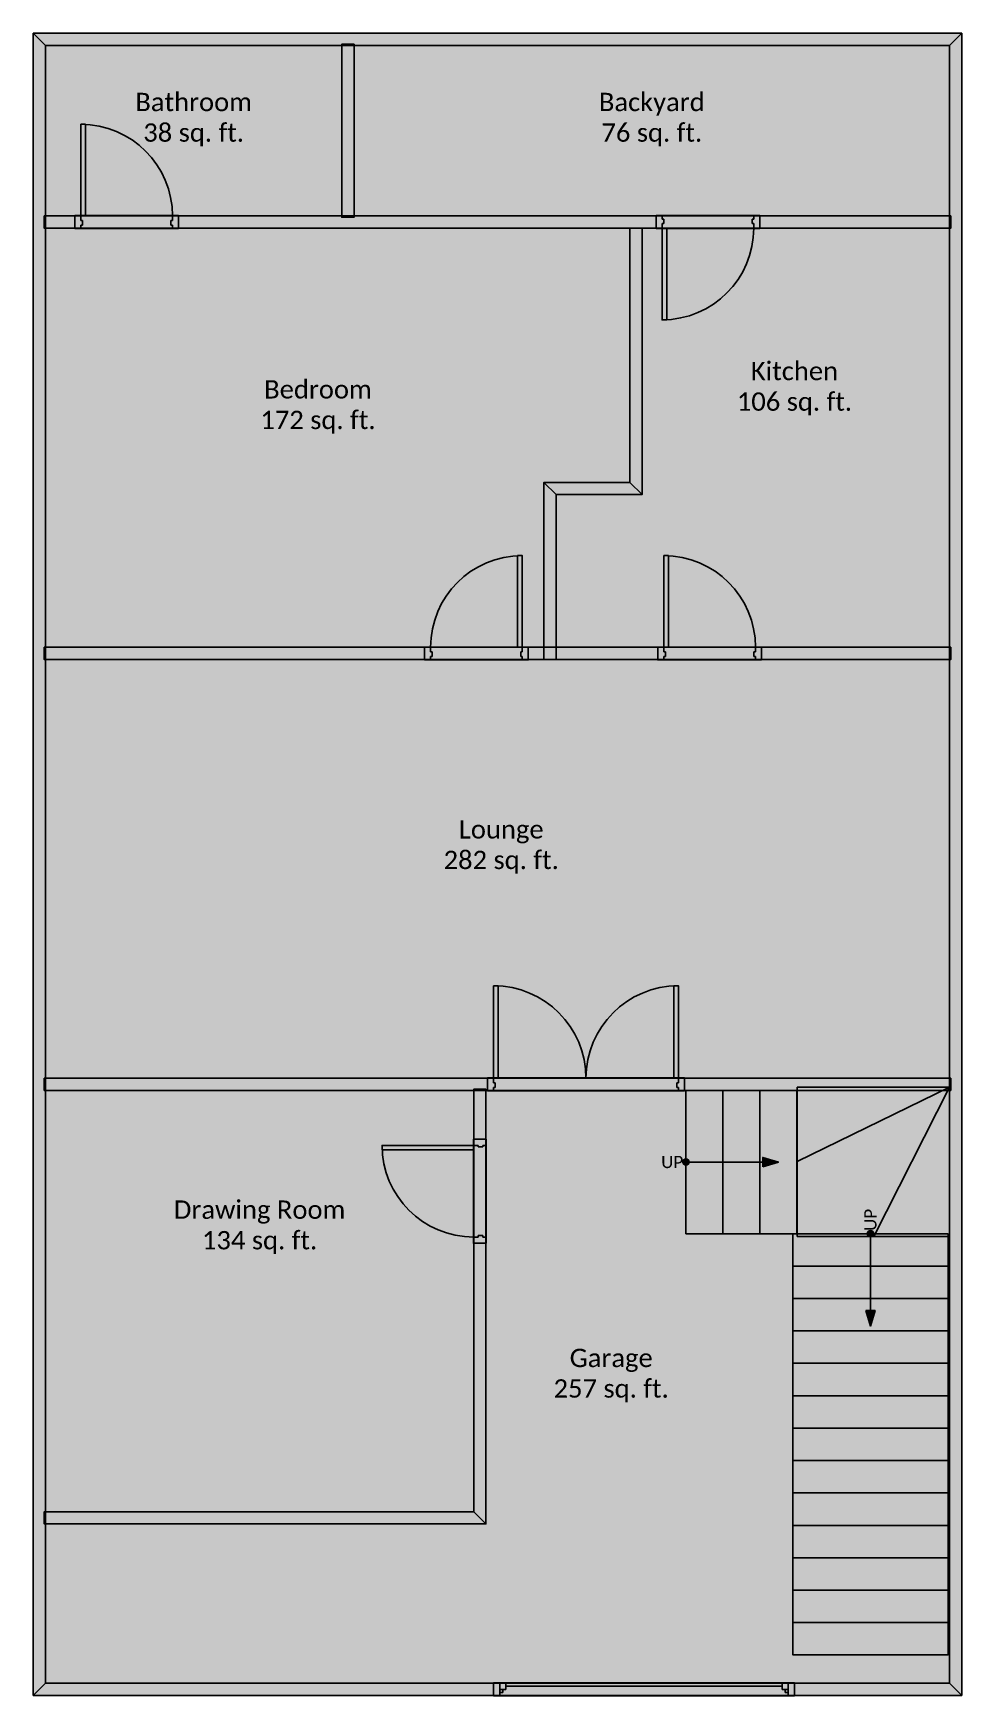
# Model space of a CAD drawing. Extents: x 0 to 25.4, y 0.2 to 45.5.
import ezdxf

# ---------------------------------------------------------------- set-up
doc = ezdxf.new("R2010")
doc.units = 0
doc.header["$MEASUREMENT"] = 0
for name, color, linetype in [('BUILDING_ENVELOPE', 7, 'CONTINUOUS'), ('LANDING', 7, 'CONTINUOUS'), ('SPACE', 7, 'CONTINUOUS'), ('STAIR', 7, 'CONTINUOUS')]:
    doc.layers.add(name, color=color, linetype=linetype)
doc.styles.get("Standard").update_dxf_attribs({"font": 'txt.shx'})

msp = doc.modelspace()

# ---------------------------------------------------------------- hatches: boundary and pattern name
at = {"layer": 'BUILDING_ENVELOPE'}
for points in [[(0.357, 45.167), (0.357, 0.5), (0.024, 0.167), (0.024, 45.5)], [(0.024, 45.5), (25.357, 45.5), (25.024, 45.167), (0.357, 45.167)], [(25.357, 45.5), (25.357, 0.167), (25.024, 0.5), (25.024, 45.167)], [(8.443, 45.167), (8.776, 45.167), (8.776, 45.2), (8.443, 45.2)], [(8.443, 40.517), (8.443, 45.167), (8.776, 45.167), (8.776, 40.517)], [(1.448, 43.017), (1.448, 40.517), (1.323, 40.517), (1.323, 43.017)], [(0.357, 40.184), (0.357, 40.517), (0.324, 40.517), (0.324, 40.184)], [(0.357, 40.517), (25.024, 40.517), (25.024, 40.184), (0.357, 40.184)], [(8.776, 40.517), (8.443, 40.517), (8.443, 40.484), (8.776, 40.484)], [(25.024, 40.517), (25.024, 40.184), (25.057, 40.184), (25.057, 40.517)], [(16.302, 33.251), (16.302, 40.184), (16.469, 40.184), (16.635, 40.184), (16.635, 32.918)], [(17.307, 37.684), (17.307, 40.184), (17.182, 40.184), (17.182, 37.684)], [(13.958, 28.419), (13.958, 33.251), (14.292, 32.918), (14.292, 28.419), (14.125, 28.419)], [(13.958, 33.251), (16.302, 33.251), (16.635, 32.918), (14.292, 32.918)], [(13.24, 31.253), (13.24, 28.753), (13.365, 28.753), (13.365, 31.253)], [(17.354, 31.253), (17.354, 28.753), (17.229, 28.753), (17.229, 31.253)], [(0.357, 28.419), (0.357, 28.753), (0.324, 28.753), (0.324, 28.419)], [(0.357, 28.753), (25.024, 28.753), (25.024, 28.419), (0.357, 28.419)], [(25.024, 28.753), (25.024, 28.419), (25.057, 28.419), (25.057, 28.753)], [(12.583, 19.522), (12.583, 17.001), (12.708, 17.001), (12.708, 19.522)], [(17.5, 19.522), (17.5, 17.001), (17.625, 17.001), (17.625, 19.522)], [(0.357, 16.668), (0.357, 17.001), (0.324, 17.001), (0.324, 16.668)], [(0.357, 17.001), (25.024, 17.001), (25.024, 16.668), (0.357, 16.668)], [(25.024, 17.001), (25.024, 16.668), (25.057, 16.668), (25.057, 17.001)], [(12.042, 16.668), (12.375, 16.668), (12.375, 16.701), (12.042, 16.701)], [(12.042, 5.178), (12.042, 16.668), (12.375, 16.668), (12.375, 4.845)], [(9.542, 15.043), (12.042, 15.043), (12.042, 15.168), (9.542, 15.168)], [(0.357, 4.845), (0.357, 5.178), (0.324, 5.178), (0.324, 4.845)], [(0.357, 5.178), (12.042, 5.178), (12.375, 4.845), (0.357, 4.845)], [(0.357, 0.5), (25.024, 0.5), (25.357, 0.167), (0.024, 0.167)]]:
    msp.add_hatch(color=7, dxfattribs=at).paths.add_polyline_path(points)
h = msp.add_hatch(color=7, dxfattribs=at)
h.paths.add_polyline_path([(1.156, 40.184), (1.156, 40.517), (1.323, 40.517), (1.323, 40.392), (1.323, 40.267), (1.323, 40.184)])
h.paths.add_polyline_path([(3.99, 40.184), (3.99, 40.517), (3.823, 40.517), (3.823, 40.392), (3.823, 40.267), (3.823, 40.184)])
h = msp.add_hatch(color=7, dxfattribs=at)
h.paths.add_polyline_path([(1.323, 40.392), (1.365, 40.392), (1.365, 40.267), (1.323, 40.267)])
h.paths.add_polyline_path([(3.823, 40.392), (3.781, 40.392), (3.781, 40.267), (3.823, 40.267)])
h = msp.add_hatch(color=7, dxfattribs=at)
h.paths.add_polyline_path([(17.016, 40.517), (17.016, 40.184), (17.182, 40.184), (17.182, 40.309), (17.182, 40.434), (17.182, 40.517)])
h.paths.add_polyline_path([(19.849, 40.517), (19.849, 40.184), (19.682, 40.184), (19.682, 40.309), (19.682, 40.434), (19.682, 40.517)])
h = msp.add_hatch(color=7, dxfattribs=at)
h.paths.add_polyline_path([(17.182, 40.309), (17.224, 40.309), (17.224, 40.434), (17.182, 40.434)])
h.paths.add_polyline_path([(19.682, 40.309), (19.641, 40.309), (19.641, 40.434), (19.682, 40.434)])
h = msp.add_hatch(color=7, dxfattribs=at)
h.paths.add_polyline_path([(13.531, 28.419), (13.531, 28.753), (13.365, 28.753), (13.365, 28.628), (13.365, 28.503), (13.365, 28.419)])
h.paths.add_polyline_path([(10.698, 28.419), (10.698, 28.753), (10.865, 28.753), (10.865, 28.628), (10.865, 28.503), (10.865, 28.419)])
h = msp.add_hatch(color=7, dxfattribs=at)
h.paths.add_polyline_path([(13.365, 28.628), (13.323, 28.628), (13.323, 28.503), (13.365, 28.503)])
h.paths.add_polyline_path([(10.865, 28.628), (10.906, 28.628), (10.906, 28.503), (10.865, 28.503)])
h = msp.add_hatch(color=7, dxfattribs=at)
h.paths.add_polyline_path([(17.062, 28.419), (17.062, 28.753), (17.229, 28.753), (17.229, 28.628), (17.229, 28.503), (17.229, 28.419)])
h.paths.add_polyline_path([(19.896, 28.419), (19.896, 28.753), (19.729, 28.753), (19.729, 28.628), (19.729, 28.503), (19.729, 28.419)])
h = msp.add_hatch(color=7, dxfattribs=at)
h.paths.add_polyline_path([(17.229, 28.628), (17.271, 28.628), (17.271, 28.503), (17.229, 28.503)])
h.paths.add_polyline_path([(19.729, 28.628), (19.687, 28.628), (19.687, 28.503), (19.729, 28.503)])
h = msp.add_hatch(color=7, dxfattribs=at)
h.paths.add_polyline_path([(17.792, 16.668), (17.792, 17.001), (17.625, 17.001), (17.625, 16.876), (17.625, 16.751), (17.625, 16.668)])
h.paths.add_polyline_path([(12.417, 16.668), (12.417, 17.001), (12.583, 17.001), (12.583, 16.876), (12.583, 16.751), (12.583, 16.668)])
h = msp.add_hatch(color=7, dxfattribs=at)
h.paths.add_polyline_path([(17.625, 16.876), (17.583, 16.876), (17.583, 16.751), (17.625, 16.751)])
h.paths.add_polyline_path([(12.583, 16.876), (12.625, 16.876), (12.625, 16.751), (12.583, 16.751)])
h = msp.add_hatch(color=134, dxfattribs=at)
h.paths.add_polyline_path([(17.833, 16.668), (18.84, 16.668), (18.84, 12.76), (17.833, 12.76)])
h.paths.add_polyline_path([(18.84, 16.668), (19.846, 16.668), (19.846, 12.76), (18.84, 12.76)])
h.paths.add_polyline_path([(19.846, 16.668), (20.853, 16.668), (20.853, 12.76), (19.846, 12.76)])
edge = h.paths.add_edge_path(flags=0)
edge = h.paths.add_edge_path(flags=0)
edge = h.paths.add_edge_path(flags=0)
edge = h.paths.add_edge_path(flags=0)
edge = h.paths.add_edge_path(flags=0)
edge = h.paths.add_edge_path(flags=0)
edge = h.paths.add_edge_path(flags=0)
edge = h.paths.add_edge_path(flags=0)
edge = h.paths.add_edge_path(flags=0)
edge = h.paths.add_edge_path(flags=0)
edge = h.paths.add_edge_path(flags=0)
edge = h.paths.add_edge_path(flags=0)
edge = h.paths.add_edge_path(flags=0)
edge = h.paths.add_edge_path(flags=0)
edge = h.paths.add_edge_path(flags=0)
edge = h.paths.add_edge_path(flags=0)
edge = h.paths.add_edge_path(flags=0)
edge = h.paths.add_edge_path(flags=0)
edge = h.paths.add_edge_path(flags=0)
edge = h.paths.add_edge_path(flags=0)
edge = h.paths.add_edge_path(flags=0)
edge = h.paths.add_edge_path(flags=0)
edge = h.paths.add_edge_path(flags=0)
edge = h.paths.add_edge_path(flags=0)
edge = h.paths.add_edge_path(flags=0)
edge = h.paths.add_edge_path(flags=0)
edge = h.paths.add_edge_path(flags=0)
edge = h.paths.add_edge_path(flags=0)
edge = h.paths.add_edge_path(flags=0)
edge = h.paths.add_edge_path(flags=0)
h = msp.add_hatch(color=7, dxfattribs=at)
h.paths.add_polyline_path([(12.375, 15.335), (12.042, 15.335), (12.042, 15.168), (12.167, 15.168), (12.292, 15.168), (12.375, 15.168)])
h.paths.add_polyline_path([(12.375, 12.501), (12.042, 12.501), (12.042, 12.668), (12.167, 12.668), (12.292, 12.668), (12.375, 12.668)])
h = msp.add_hatch(color=7, dxfattribs=at)
h.paths.add_polyline_path([(12.167, 15.168), (12.167, 15.126), (12.292, 15.126), (12.292, 15.168)])
h.paths.add_polyline_path([(12.167, 12.668), (12.167, 12.71), (12.292, 12.71), (12.292, 12.668)])
h = msp.add_hatch(color=134, dxfattribs=at)
h.paths.add_polyline_path([(24.982, 12.76), (24.982, 11.877), (20.75, 11.877), (20.75, 12.76)])
h.paths.add_polyline_path([(24.982, 11.877), (24.982, 10.993), (20.75, 10.993), (20.75, 11.877)])
h.paths.add_polyline_path([(24.982, 10.993), (24.982, 10.109), (20.75, 10.109), (20.75, 10.993)])
h.paths.add_polyline_path([(24.982, 10.109), (24.982, 9.225), (20.75, 9.225), (20.75, 10.109)])
h.paths.add_polyline_path([(24.982, 9.225), (24.982, 8.341), (20.75, 8.341), (20.75, 9.225)])
h.paths.add_polyline_path([(24.982, 8.341), (24.982, 7.458), (20.75, 7.458), (20.75, 8.341)])
h.paths.add_polyline_path([(24.982, 7.458), (24.982, 6.574), (20.75, 6.574), (20.75, 7.458)])
h.paths.add_polyline_path([(24.982, 6.574), (24.982, 5.69), (20.75, 5.69), (20.75, 6.574)])
h.paths.add_polyline_path([(24.982, 5.69), (24.982, 4.806), (20.75, 4.806), (20.75, 5.69)])
h.paths.add_polyline_path([(24.982, 4.806), (24.982, 3.922), (20.75, 3.922), (20.75, 4.806)])
h.paths.add_polyline_path([(24.982, 3.922), (24.982, 3.039), (20.75, 3.039), (20.75, 3.922)])
h.paths.add_polyline_path([(24.982, 3.039), (24.982, 2.155), (20.75, 2.155), (20.75, 3.039)])
h.paths.add_polyline_path([(24.982, 2.155), (24.982, 1.271), (20.75, 1.271), (20.75, 2.155)])
edge = h.paths.add_edge_path(flags=0)
edge = h.paths.add_edge_path(flags=0)
edge = h.paths.add_edge_path(flags=0)
edge = h.paths.add_edge_path(flags=0)
edge = h.paths.add_edge_path(flags=0)
edge = h.paths.add_edge_path(flags=0)
edge = h.paths.add_edge_path(flags=0)
edge = h.paths.add_edge_path(flags=0)
edge = h.paths.add_edge_path(flags=0)
edge = h.paths.add_edge_path(flags=0)
edge = h.paths.add_edge_path(flags=0)
edge = h.paths.add_edge_path(flags=0)
edge = h.paths.add_edge_path(flags=0)
edge = h.paths.add_edge_path(flags=0)
edge = h.paths.add_edge_path(flags=0)
edge = h.paths.add_edge_path(flags=0)
edge = h.paths.add_edge_path(flags=0)
edge = h.paths.add_edge_path(flags=0)
edge = h.paths.add_edge_path(flags=0)
edge = h.paths.add_edge_path(flags=0)
h = msp.add_hatch(color=7, dxfattribs=at)
h.paths.add_polyline_path([(12.583, 0.167), (12.583, 0.5), (12.75, 0.5), (12.75, 0.417), (12.75, 0.25), (12.75, 0.167)])
h.paths.add_polyline_path([(20.792, 0.167), (20.792, 0.5), (20.625, 0.5), (20.625, 0.417), (20.625, 0.25), (20.625, 0.167)])
h = msp.add_hatch(color=7, dxfattribs=at)
h.paths.add_polyline_path([(12.75, 0.5), (12.917, 0.5), (12.917, 0.333), (12.75, 0.333)])
h.paths.add_polyline_path([(20.625, 0.5), (20.458, 0.5), (20.458, 0.333), (20.625, 0.333)])
h = msp.add_hatch(color=7, dxfattribs=at)
h.paths.add_polyline_path([(12.75, 0.333), (12.833, 0.333), (12.833, 0.25), (12.75, 0.25)])
h.paths.add_polyline_path([(20.625, 0.333), (20.542, 0.333), (20.542, 0.25), (20.625, 0.25)])
at = {"layer": 'LANDING'}
msp.add_hatch(color=134, dxfattribs=at).paths.add_polyline_path([(25.024, 16.753), (20.87, 16.753), (20.87, 12.684), (25.024, 12.684)])
at = {"layer": 'SPACE'}
for color, points in [(5, [(8.443, 45.167), (0.357, 45.167), (0.357, 40.517), (8.443, 40.517)]), (77, [(8.776, 45.167), (8.776, 40.517), (25.024, 40.517), (25.024, 45.167)]), (10, [(16.302, 40.184), (0.357, 40.184), (0.357, 28.753), (13.958, 28.753), (13.958, 33.251), (16.302, 33.251)]), (40, [(16.635, 40.184), (16.635, 32.918), (14.292, 32.918), (14.292, 28.753), (25.024, 28.753), (25.024, 40.184)]), (2, [(13.958, 28.419), (0.357, 28.419), (0.357, 17.001), (25.024, 17.001), (25.024, 28.419), (14.292, 28.419), (14.125, 28.419)]), (22, [(12.375, 16.668), (12.375, 4.845), (0.357, 4.845), (0.357, 0.5), (25.024, 0.5), (25.024, 16.668)]), (94, [(12.042, 16.668), (0.357, 16.668), (0.357, 5.178), (12.042, 5.178)])]:
    msp.add_hatch(color=color, dxfattribs=at).paths.add_polyline_path(points)
at = {"layer": 'STAIR'}
h = msp.add_hatch(color=134, dxfattribs=at)
edge = h.paths.add_edge_path()
edge.add_arc((17.833, 14.714), 0.0868, 0, 360)
for points in [[(19.929, 14.587), (19.929, 14.842), (20.354, 14.712)], [(22.738, 10.665), (22.993, 10.665), (22.863, 10.239)]]:
    msp.add_hatch(color=134, dxfattribs=at).paths.add_polyline_path(points)
h = msp.add_hatch(color=134, dxfattribs=at)
edge = h.paths.add_edge_path()
edge.add_arc((22.866, 12.76), 0.0868, 0, 360)

# ---------------------------------------------------------------- linework, layer by layer
at = {"layer": 'BUILDING_ENVELOPE', "color": 7, "linetype": 'CONTINUOUS'}
for p, q in [((0.024, 45.5), (0.024, 0.167)), ((0.024, 45.5), (25.357, 45.5)), ((25.357, 45.5), (25.357, 0.167)), ((0.357, 45.167), (0.357, 0.5)), ((0.357, 45.167), (25.024, 45.167)), ((8.443, 40.517), (8.443, 45.167)), ((8.776, 40.517), (8.776, 45.167)), ((25.024, 45.167), (25.024, 0.5)), ((0.357, 40.517), (25.024, 40.517)), ((1.156, 40.184), (1.156, 40.517)), ((1.156, 40.517), (1.323, 40.517)), ((1.156, 40.184), (1.156, 40.517)), ((1.323, 40.517), (1.323, 40.392)), ((1.323, 40.392), (1.365, 40.392)), ((1.365, 40.392), (1.365, 40.267)), ((3.823, 40.392), (3.781, 40.392)), ((3.781, 40.392), (3.781, 40.267)), ((3.99, 40.517), (3.823, 40.517)), ((3.823, 40.517), (3.823, 40.392)), ((3.99, 40.184), (3.99, 40.517)), ((3.99, 40.184), (3.99, 40.517)), ((17.016, 40.517), (17.016, 40.184)), ((17.182, 40.517), (17.016, 40.517)), ((17.016, 40.517), (17.016, 40.184)), ((17.182, 40.434), (17.182, 40.517)), ((17.224, 40.434), (17.182, 40.434)), ((17.224, 40.309), (17.224, 40.434)), ((19.641, 40.309), (19.641, 40.434)), ((19.641, 40.434), (19.682, 40.434)), ((19.682, 40.434), (19.682, 40.517)), ((19.682, 40.517), (19.849, 40.517)), ((19.849, 40.517), (19.849, 40.184)), ((19.849, 40.517), (19.849, 40.184)), ((0.357, 40.184), (25.024, 40.184)), ((1.323, 40.184), (1.156, 40.184)), ((1.323, 40.267), (1.323, 40.184)), ((1.365, 40.267), (1.323, 40.267)), ((3.781, 40.267), (3.823, 40.267)), ((3.823, 40.267), (3.823, 40.184)), ((3.823, 40.184), (3.99, 40.184)), ((17.016, 40.184), (17.182, 40.184)), ((17.182, 40.184), (17.182, 40.309)), ((17.182, 40.309), (17.224, 40.309)), ((19.682, 40.309), (19.641, 40.309)), ((19.682, 40.184), (19.682, 40.309)), ((19.849, 40.184), (19.682, 40.184)), ((13.958, 33.251), (16.302, 33.251)), ((14.292, 32.918), (16.635, 32.918)), ((0.357, 28.753), (25.024, 28.753)), ((10.698, 28.419), (10.698, 28.753)), ((10.698, 28.753), (10.865, 28.753)), ((10.698, 28.419), (10.698, 28.753)), ((10.865, 28.753), (10.865, 28.628)), ((10.865, 28.628), (10.906, 28.628)), ((10.906, 28.628), (10.906, 28.503)), ((13.365, 28.628), (13.323, 28.628)), ((13.323, 28.628), (13.323, 28.503)), ((13.531, 28.753), (13.365, 28.753)), ((13.365, 28.753), (13.365, 28.628)), ((13.531, 28.419), (13.531, 28.753)), ((13.531, 28.419), (13.531, 28.753)), ((17.062, 28.419), (17.062, 28.753)), ((17.062, 28.753), (17.229, 28.753)), ((17.062, 28.419), (17.062, 28.753)), ((17.229, 28.753), (17.229, 28.628)), ((17.229, 28.628), (17.271, 28.628)), ((17.271, 28.628), (17.271, 28.503)), ((19.729, 28.628), (19.687, 28.628)), ((19.687, 28.628), (19.687, 28.503)), ((19.896, 28.753), (19.729, 28.753)), ((19.729, 28.753), (19.729, 28.628)), ((19.896, 28.419), (19.896, 28.753)), ((19.896, 28.419), (19.896, 28.753)), ((0.357, 28.419), (25.024, 28.419)), ((10.865, 28.419), (10.698, 28.419)), ((10.865, 28.503), (10.865, 28.419)), ((10.906, 28.503), (10.865, 28.503)), ((13.323, 28.503), (13.365, 28.503)), ((13.365, 28.503), (13.365, 28.419)), ((13.365, 28.419), (13.531, 28.419)), ((17.229, 28.419), (17.062, 28.419)), ((17.229, 28.503), (17.229, 28.419)), ((17.271, 28.503), (17.229, 28.503)), ((19.687, 28.503), (19.729, 28.503)), ((19.729, 28.503), (19.729, 28.419)), ((19.729, 28.419), (19.896, 28.419)), ((0.357, 17.001), (25.024, 17.001)), ((12.417, 16.668), (12.417, 17.001)), ((12.417, 17.001), (12.583, 17.001)), ((12.417, 16.668), (12.417, 17.001)), ((12.583, 17.001), (12.583, 16.876)), ((12.583, 16.876), (12.625, 16.876)), ((12.625, 16.876), (12.625, 16.751)), ((17.625, 16.876), (17.583, 16.876)), ((17.583, 16.876), (17.583, 16.751)), ((17.792, 17.001), (17.625, 17.001)), ((17.625, 17.001), (17.625, 16.876)), ((17.792, 16.668), (17.792, 17.001)), ((17.792, 16.668), (17.792, 17.001)), ((0.357, 16.668), (25.024, 16.668)), ((12.042, 5.178), (12.042, 16.668)), ((12.375, 4.845), (12.375, 16.668)), ((12.583, 16.668), (12.417, 16.668)), ((12.583, 16.751), (12.583, 16.668)), ((12.625, 16.751), (12.583, 16.751)), ((17.583, 16.751), (17.625, 16.751)), ((17.625, 16.751), (17.625, 16.668)), ((17.625, 16.668), (17.792, 16.668)), ((12.375, 15.335), (12.042, 15.335)), ((12.042, 15.335), (12.042, 15.168)), ((12.375, 15.335), (12.042, 15.335)), ((12.042, 15.168), (12.167, 15.168)), ((12.167, 15.168), (12.167, 15.126)), ((12.167, 15.126), (12.292, 15.126)), ((12.292, 15.168), (12.375, 15.168)), ((12.292, 15.126), (12.292, 15.168)), ((12.375, 15.168), (12.375, 15.335)), ((12.167, 12.668), (12.167, 12.71)), ((12.167, 12.71), (12.292, 12.71)), ((12.292, 12.71), (12.292, 12.668)), ((12.042, 12.501), (12.042, 12.668)), ((12.042, 12.668), (12.167, 12.668)), ((12.375, 12.501), (12.042, 12.501)), ((12.375, 12.501), (12.042, 12.501)), ((12.292, 12.668), (12.375, 12.668)), ((12.375, 12.668), (12.375, 12.501)), ((0.357, 5.178), (12.042, 5.178)), ((0.357, 4.845), (12.375, 4.845)), ((0.357, 0.5), (25.024, 0.5)), ((12.583, 0.167), (12.583, 0.5)), ((12.583, 0.5), (12.75, 0.5)), ((12.583, 0.167), (12.583, 0.5)), ((12.75, 0.5), (12.75, 0.417)), ((20.792, 0.5), (20.625, 0.5)), ((20.625, 0.5), (20.625, 0.417)), ((20.792, 0.167), (20.792, 0.5)), ((20.792, 0.167), (20.792, 0.5)), ((0.024, 0.167), (25.357, 0.167)), ((12.75, 0.167), (12.583, 0.167)), ((12.75, 0.25), (12.75, 0.167)), ((12.917, 0.417), (20.458, 0.417)), ((20.625, 0.25), (20.625, 0.167)), ((20.625, 0.167), (20.792, 0.167))]:
    msp.add_line(p, q, dxfattribs=at)
for points in [[(0.357, 45.167), (0.357, 0.5), (0.024, 0.167), (0.024, 45.5)], [(0.024, 45.5), (25.357, 45.5), (25.024, 45.167), (0.357, 45.167)], [(25.357, 45.5), (25.357, 0.167), (25.024, 0.5), (25.024, 45.167)], [(8.443, 45.167), (8.776, 45.167), (8.776, 45.2), (8.443, 45.2)], [(8.443, 40.517), (8.443, 45.167), (8.776, 45.167), (8.776, 40.517)], [(1.448, 43.017), (1.448, 40.517), (1.323, 40.517), (1.323, 43.017)], [(0.357, 40.184), (0.357, 40.517), (0.324, 40.517), (0.324, 40.184)], [(0.357, 40.517), (25.024, 40.517), (25.024, 40.184), (0.357, 40.184)], [(3.99, 40.176), (1.156, 40.176), (1.156, 40.525), (3.99, 40.525)], [(8.776, 40.517), (8.443, 40.517), (8.443, 40.484), (8.776, 40.484)], [(19.849, 40.525), (17.016, 40.525), (17.016, 40.176), (19.849, 40.176)], [(25.024, 40.517), (25.024, 40.184), (25.057, 40.184), (25.057, 40.517)], [(16.302, 33.251), (16.302, 40.184), (16.469, 40.184), (16.635, 40.184), (16.635, 32.918)], [(17.307, 37.684), (17.307, 40.184), (17.182, 40.184), (17.182, 37.684)], [(13.958, 28.419), (13.958, 33.251), (14.292, 32.918), (14.292, 28.419), (14.125, 28.419)], [(13.958, 33.251), (16.302, 33.251), (16.635, 32.918), (14.292, 32.918)], [(13.24, 31.253), (13.24, 28.753), (13.365, 28.753), (13.365, 31.253)], [(17.354, 31.253), (17.354, 28.753), (17.229, 28.753), (17.229, 31.253)], [(0.357, 28.419), (0.357, 28.753), (0.324, 28.753), (0.324, 28.419)], [(0.357, 28.753), (25.024, 28.753), (25.024, 28.419), (0.357, 28.419)], [(10.698, 28.411), (13.531, 28.411), (13.531, 28.761), (10.698, 28.761)], [(19.896, 28.411), (17.062, 28.411), (17.062, 28.761), (19.896, 28.761)], [(25.024, 28.753), (25.024, 28.419), (25.057, 28.419), (25.057, 28.753)], [(12.583, 19.522), (12.583, 17.001), (12.708, 17.001), (12.708, 19.522)], [(17.5, 19.522), (17.5, 17.001), (17.625, 17.001), (17.625, 19.522)], [(0.357, 16.668), (0.357, 17.001), (0.324, 17.001), (0.324, 16.668)], [(0.357, 17.001), (25.024, 17.001), (25.024, 16.668), (0.357, 16.668)], [(12.417, 16.66), (17.792, 16.66), (17.792, 17.009), (12.417, 17.009)], [(25.024, 17.001), (25.024, 16.668), (25.057, 16.668), (25.057, 17.001)], [(12.042, 16.668), (12.375, 16.668), (12.375, 16.701), (12.042, 16.701)], [(12.042, 5.178), (12.042, 16.668), (12.375, 16.668), (12.375, 4.845)], [(9.542, 15.043), (12.042, 15.043), (12.042, 15.168), (9.542, 15.168)], [(12.383, 12.501), (12.383, 15.335), (12.034, 15.335), (12.034, 12.501)], [(0.357, 4.845), (0.357, 5.178), (0.324, 5.178), (0.324, 4.845)], [(0.357, 5.178), (12.042, 5.178), (12.375, 4.845), (0.357, 4.845)], [(0.357, 0.5), (25.024, 0.5), (25.357, 0.167), (0.024, 0.167)], [(12.583, 0.159), (20.792, 0.159), (20.792, 0.508), (12.583, 0.508)], [(12.75, 0.5), (12.917, 0.5), (12.917, 0.333), (12.75, 0.333)], [(20.625, 0.5), (20.458, 0.5), (20.458, 0.333), (20.625, 0.333)], [(12.75, 0.333), (12.833, 0.333), (12.833, 0.25), (12.75, 0.25)], [(20.625, 0.333), (20.542, 0.333), (20.542, 0.25), (20.625, 0.25)]]:
    msp.add_lwpolyline(points, close=True, dxfattribs=at)
for points in [[(16.302, 33.251), (16.302, 40.184), (16.469, 40.184)], [(16.635, 32.918), (16.635, 40.184), (16.469, 40.184)], [(14.125, 28.419), (13.958, 28.419), (13.958, 33.251)], [(14.125, 28.419), (14.292, 28.419), (14.292, 32.918)]]:
    msp.add_lwpolyline(points, dxfattribs=at)
at = {"layer": 'BUILDING_ENVELOPE', "color": 9, "linetype": 'CONTINUOUS'}
for points in [[(17.833, 16.668), (18.84, 16.668), (18.84, 12.76), (17.833, 12.76)], [(18.84, 16.668), (19.846, 16.668), (19.846, 12.76), (18.84, 12.76)], [(19.846, 16.668), (20.853, 16.668), (20.853, 12.76), (19.846, 12.76)], [(24.982, 12.76), (24.982, 11.877), (20.75, 11.877), (20.75, 12.76)], [(24.982, 11.877), (24.982, 10.993), (20.75, 10.993), (20.75, 11.877)], [(24.982, 10.993), (24.982, 10.109), (20.75, 10.109), (20.75, 10.993)], [(24.982, 10.109), (24.982, 9.225), (20.75, 9.225), (20.75, 10.109)], [(24.982, 9.225), (24.982, 8.341), (20.75, 8.341), (20.75, 9.225)], [(24.982, 8.341), (24.982, 7.458), (20.75, 7.458), (20.75, 8.341)], [(24.982, 7.458), (24.982, 6.574), (20.75, 6.574), (20.75, 7.458)], [(24.982, 6.574), (24.982, 5.69), (20.75, 5.69), (20.75, 6.574)], [(24.982, 5.69), (24.982, 4.806), (20.75, 4.806), (20.75, 5.69)], [(24.982, 4.806), (24.982, 3.922), (20.75, 3.922), (20.75, 4.806)], [(24.982, 3.922), (24.982, 3.039), (20.75, 3.039), (20.75, 3.922)], [(24.982, 3.039), (24.982, 2.155), (20.75, 2.155), (20.75, 3.039)], [(24.982, 2.155), (24.982, 1.271), (20.75, 1.271), (20.75, 2.155)]]:
    msp.add_lwpolyline(points, close=True, dxfattribs=at)
at = {"layer": 'BUILDING_ENVELOPE', "color": 7, "linetype": 'CONTINUOUS'}
for centre, radius, start, end in [((1.323, 40.517), 2.5, 0, 90), ((17.182, 40.184), 2.5, 270, 0), ((13.365, 28.753), 2.5, 90, 180), ((17.229, 28.753), 2.5, 0, 90), ((12.583, 17.001), 2.521, 0, 90), ((17.625, 17.001), 2.521, 90, 180), ((12.042, 15.168), 2.5, 180, 270)]:
    msp.add_arc(centre, radius, start, end, dxfattribs=at)
at = {"layer": 'LANDING', "color": 9, "linetype": 'CONTINUOUS'}
for q in [(20.87, 14.727), (22.957, 12.684)]:
    msp.add_line((25.024, 16.753), q, dxfattribs=at)
at = {"layer": 'LANDING', "color": 7, "linetype": 'CONTINUOUS'}
msp.add_lwpolyline([(25.024, 16.753), (20.87, 16.753), (20.87, 12.684), (25.024, 12.684)], close=True, dxfattribs=at)
at = {"layer": 'SPACE', "linetype": 'CONTINUOUS'}
for points in [[(8.443, 45.167), (0.357, 45.167), (0.357, 40.517), (8.443, 40.517)], [(8.776, 45.167), (8.776, 40.517), (25.024, 40.517), (25.024, 45.167)], [(16.302, 40.184), (0.357, 40.184), (0.357, 28.753), (13.958, 28.753), (13.958, 33.251), (16.302, 33.251)], [(16.635, 40.184), (16.635, 32.918), (14.292, 32.918), (14.292, 28.753), (25.024, 28.753), (25.024, 40.184)], [(13.958, 28.419), (0.357, 28.419), (0.357, 17.001), (25.024, 17.001), (25.024, 28.419), (14.292, 28.419), (14.125, 28.419)], [(12.375, 16.668), (12.375, 4.845), (0.357, 4.845), (0.357, 0.5), (25.024, 0.5), (25.024, 16.668)], [(12.042, 16.668), (0.357, 16.668), (0.357, 5.178), (12.042, 5.178)]]:
    msp.add_lwpolyline(points, close=True, dxfattribs=at)
at = {"layer": 'STAIR', "color": 7, "linetype": 'CONTINUOUS'}
for p, q in [((17.833, 14.714), (20.141, 14.714)), ((22.866, 12.76), (22.866, 10.452))]:
    msp.add_line(p, q, dxfattribs=at)
for points in [[(19.929, 14.587), (19.929, 14.842), (20.354, 14.712)], [(22.738, 10.665), (22.993, 10.665), (22.863, 10.239)]]:
    msp.add_lwpolyline(points, close=True, dxfattribs=at)
for centre in [(17.833, 14.714), (22.866, 12.76)]:
    msp.add_circle(centre, 0.0868, dxfattribs=at)

# ---------------------------------------------------------------- texts
at = {"layer": 'BUILDING_ENVELOPE', "insert": (17.457, 14.714), "char_height": 0.33333, "width": 0.75327, "attachment_point": 5}
msp.add_mtext('\\C7;\\fCalibri|b0|i0|;\\H0.33333206176758;UP', dxfattribs=at)
at = {"layer": 'BUILDING_ENVELOPE', "insert": (22.866, 13.137), "char_height": 0.33333, "width": 0.75327, "attachment_point": 5, "rotation": 90}
msp.add_mtext('\\C7;\\fCalibri|b0|i0|;\\H0.33333206176758;UP', dxfattribs=at)
at = {"layer": 'SPACE', "char_height": 0.5, "attachment_point": 5}
for s, insert, width in [('\\C7;\\fCalibri|b0|i0|;\\H0.50000381469727;Bathroom\\P38 sq. ft.\\P\\P', (4.4, 42.729), 3.31902), ('\\C7;\\fCalibri|b0|i0|;\\H0.50000381469727;Backyard\\P76 sq. ft.\\P\\P', (16.9, 42.729), 3.06607), ('\\C7;\\fCalibri|b0|i0|;\\H0.50000381469727;Kitchen\\P106 sq. ft.\\P\\P', (20.792, 35.392), 3.28479), ('\\C7;\\fCalibri|b0|i0|;\\H0.50000381469727;Bedroom\\P172 sq. ft.\\P\\P', (7.792, 34.892), 3.28479), ('\\C7;\\fCalibri|b0|i0|;\\H0.50000381469727;Lounge\\P282 sq. ft.\\P\\P', (12.792, 22.892), 3.28479), ('\\C7;\\fCalibri|b0|i0|;\\H0.50000381469727;Drawing Room\\P134 sq. ft.\\P\\P', (6.199, 12.52), 4.59928), ('\\C7;\\fCalibri|b0|i0|;\\H0.50000381469727;Garage\\P257 sq. ft.\\P\\P', (15.792, 8.476), 3.28479)]:
    msp.add_mtext(s, dxfattribs=dict(at, insert=insert, width=width))

doc.saveas('drawing.dxf')
